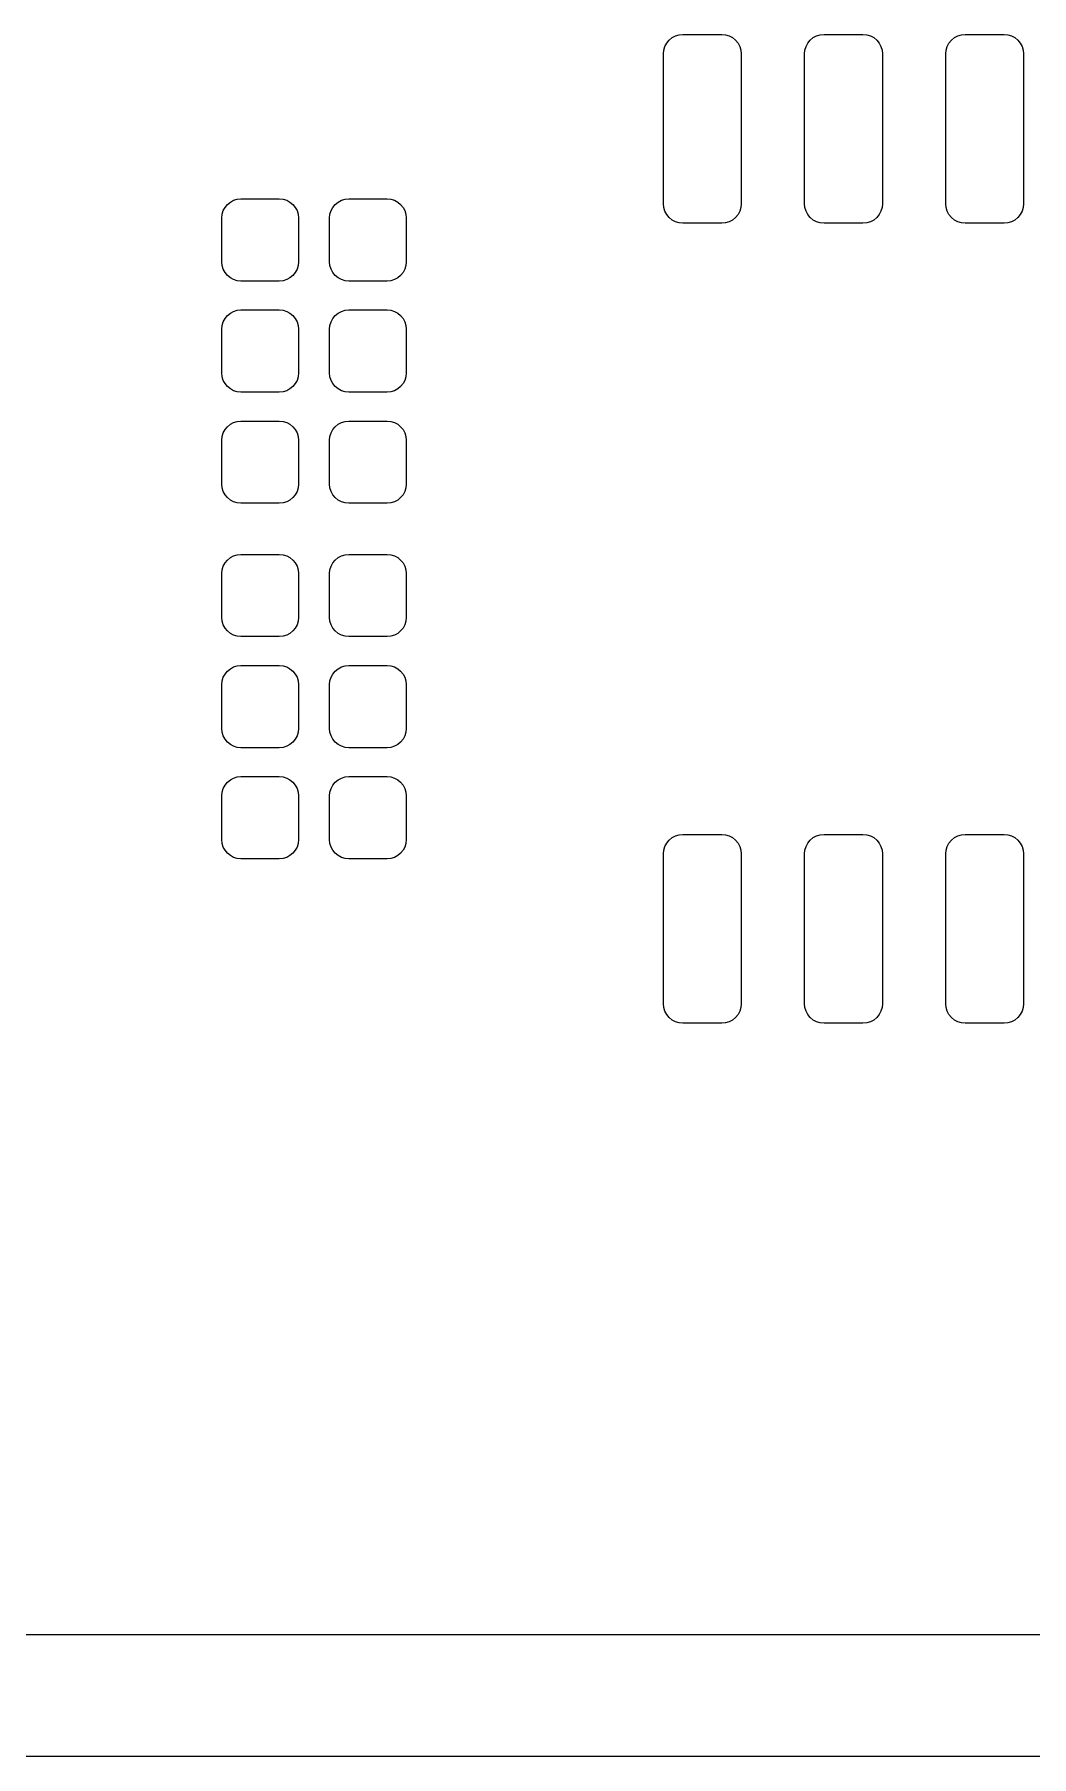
# Model space of a CAD drawing. Extents: x 112.9 to 189.1, y -124 to -78.
# Drawn here: x 136.28 to 145.26, y -120.05 to -104.55 of the extents above; entities that cross this region are included whole.
import ezdxf

# ---------------------------------------------------------------- set-up
doc = ezdxf.new("R2010")
doc.units = 0
doc.layers.add('BLACK', color=7, linetype='CONTINUOUS')

msp = doc.modelspace()

# ---------------------------------------------------------------- linework, layer by layer
at = {"layer": 'BLACK', "linetype": 'CONTINUOUS'}
for p, q in [((141.974, -104.628), (141.996, -104.601)), ((141.996, -104.601), (142.023, -104.579)), ((142.023, -104.579), (142.053, -104.563)), ((142.053, -104.563), (142.086, -104.553)), ((142.086, -104.553), (142.12, -104.55)), ((142.12, -104.55), (142.47, -104.55)), ((142.47, -104.55), (142.504, -104.553)), ((142.504, -104.553), (142.537, -104.563)), ((142.537, -104.563), (142.567, -104.579)), ((142.567, -104.579), (142.594, -104.601)), ((142.594, -104.601), (142.616, -104.628)), ((143.244, -104.628), (143.266, -104.601)), ((143.266, -104.601), (143.293, -104.579)), ((143.293, -104.579), (143.323, -104.563)), ((143.323, -104.563), (143.356, -104.553)), ((143.356, -104.553), (143.39, -104.55)), ((143.39, -104.55), (143.74, -104.55)), ((143.74, -104.55), (143.774, -104.553)), ((143.774, -104.553), (143.807, -104.563)), ((143.807, -104.563), (143.837, -104.579)), ((143.837, -104.579), (143.864, -104.601)), ((143.864, -104.601), (143.886, -104.628)), ((144.514, -104.628), (144.536, -104.601)), ((144.536, -104.601), (144.563, -104.579)), ((144.563, -104.579), (144.593, -104.563)), ((144.593, -104.563), (144.626, -104.553)), ((144.626, -104.553), (144.66, -104.55)), ((144.66, -104.55), (145.01, -104.55)), ((145.01, -104.55), (145.044, -104.553)), ((145.044, -104.553), (145.077, -104.563)), ((145.077, -104.563), (145.107, -104.579)), ((145.107, -104.579), (145.134, -104.601)), ((145.134, -104.601), (145.156, -104.628)), ((141.945, -104.725), (141.948, -104.691)), ((141.945, -106.075), (141.945, -104.725)), ((141.948, -104.691), (141.958, -104.658)), ((141.958, -104.658), (141.974, -104.628)), ((142.616, -104.628), (142.632, -104.658)), ((142.632, -104.658), (142.642, -104.691)), ((142.642, -104.691), (142.645, -104.725)), ((142.645, -104.725), (142.645, -106.075)), ((143.215, -104.725), (143.218, -104.691)), ((143.215, -106.075), (143.215, -104.725)), ((143.218, -104.691), (143.228, -104.658)), ((143.228, -104.658), (143.244, -104.628)), ((143.886, -104.628), (143.902, -104.658)), ((143.902, -104.658), (143.912, -104.691)), ((143.912, -104.691), (143.915, -104.725)), ((143.915, -104.725), (143.915, -106.075)), ((144.485, -104.725), (144.488, -104.691)), ((144.485, -106.075), (144.485, -104.725)), ((144.488, -104.691), (144.498, -104.658)), ((144.498, -104.658), (144.514, -104.628)), ((145.156, -104.628), (145.172, -104.658)), ((145.172, -104.658), (145.182, -104.691)), ((145.182, -104.691), (145.185, -104.725)), ((145.185, -104.725), (145.185, -106.075)), ((137.97, -106.203), (137.973, -106.169)), ((137.973, -106.169), (137.983, -106.136)), ((137.983, -106.136), (137.999, -106.107)), ((137.999, -106.107), (138.021, -106.081)), ((138.021, -106.081), (138.047, -106.059)), ((138.047, -106.059), (138.076, -106.043)), ((138.076, -106.043), (138.109, -106.033)), ((138.109, -106.033), (138.142, -106.03)), ((138.142, -106.03), (138.487, -106.03)), ((138.487, -106.03), (138.521, -106.033)), ((138.521, -106.033), (138.554, -106.043)), ((138.554, -106.043), (138.583, -106.059)), ((138.583, -106.059), (138.609, -106.081)), ((138.609, -106.081), (138.631, -106.107)), ((138.631, -106.107), (138.647, -106.136)), ((138.647, -106.136), (138.657, -106.169)), ((138.657, -106.169), (138.66, -106.203)), ((138.94, -106.203), (138.943, -106.169)), ((138.943, -106.169), (138.953, -106.136)), ((138.953, -106.136), (138.969, -106.107)), ((138.969, -106.107), (138.991, -106.081)), ((138.991, -106.081), (139.017, -106.059)), ((139.017, -106.059), (139.046, -106.043)), ((139.046, -106.043), (139.079, -106.033)), ((139.079, -106.033), (139.112, -106.03)), ((139.112, -106.03), (139.457, -106.03)), ((139.457, -106.03), (139.491, -106.033)), ((139.491, -106.033), (139.524, -106.043)), ((139.524, -106.043), (139.553, -106.059)), ((139.553, -106.059), (139.579, -106.081)), ((139.579, -106.081), (139.601, -106.107)), ((139.601, -106.107), (139.617, -106.136)), ((139.617, -106.136), (139.627, -106.169)), ((139.627, -106.169), (139.63, -106.203)), ((141.948, -106.109), (141.945, -106.075)), ((141.958, -106.142), (141.948, -106.109)), ((141.974, -106.172), (141.958, -106.142)), ((141.996, -106.199), (141.974, -106.172)), ((142.616, -106.172), (142.594, -106.199)), ((142.632, -106.142), (142.616, -106.172)), ((142.642, -106.109), (142.632, -106.142)), ((142.645, -106.075), (142.642, -106.109)), ((143.218, -106.109), (143.215, -106.075)), ((143.228, -106.142), (143.218, -106.109)), ((143.244, -106.172), (143.228, -106.142)), ((143.266, -106.199), (143.244, -106.172)), ((143.886, -106.172), (143.864, -106.199)), ((143.902, -106.142), (143.886, -106.172)), ((143.912, -106.109), (143.902, -106.142)), ((143.915, -106.075), (143.912, -106.109)), ((144.488, -106.109), (144.485, -106.075)), ((144.498, -106.142), (144.488, -106.109)), ((144.514, -106.172), (144.498, -106.142)), ((144.536, -106.199), (144.514, -106.172)), ((145.156, -106.172), (145.134, -106.199)), ((145.172, -106.142), (145.156, -106.172)), ((145.182, -106.109), (145.172, -106.142)), ((145.185, -106.075), (145.182, -106.109)), ((137.97, -106.597), (137.97, -106.203)), ((138.66, -106.203), (138.66, -106.597)), ((138.94, -106.597), (138.94, -106.203)), ((139.63, -106.203), (139.63, -106.597)), ((142.023, -106.221), (141.996, -106.199)), ((142.053, -106.237), (142.023, -106.221)), ((142.086, -106.247), (142.053, -106.237)), ((142.12, -106.25), (142.086, -106.247)), ((142.47, -106.25), (142.12, -106.25)), ((142.504, -106.247), (142.47, -106.25)), ((142.537, -106.237), (142.504, -106.247)), ((142.567, -106.221), (142.537, -106.237)), ((142.594, -106.199), (142.567, -106.221)), ((143.293, -106.221), (143.266, -106.199)), ((143.323, -106.237), (143.293, -106.221)), ((143.356, -106.247), (143.323, -106.237)), ((143.39, -106.25), (143.356, -106.247)), ((143.74, -106.25), (143.39, -106.25)), ((143.774, -106.247), (143.74, -106.25)), ((143.807, -106.237), (143.774, -106.247)), ((143.837, -106.221), (143.807, -106.237)), ((143.864, -106.199), (143.837, -106.221)), ((144.563, -106.221), (144.536, -106.199)), ((144.593, -106.237), (144.563, -106.221)), ((144.626, -106.247), (144.593, -106.237)), ((144.66, -106.25), (144.626, -106.247)), ((145.01, -106.25), (144.66, -106.25)), ((145.044, -106.247), (145.01, -106.25)), ((145.077, -106.237), (145.044, -106.247)), ((145.107, -106.221), (145.077, -106.237)), ((145.134, -106.199), (145.107, -106.221)), ((137.973, -106.631), (137.97, -106.597)), ((137.983, -106.664), (137.973, -106.631)), ((138.657, -106.631), (138.647, -106.664)), ((138.66, -106.597), (138.657, -106.631)), ((138.943, -106.631), (138.94, -106.597)), ((138.953, -106.664), (138.943, -106.631)), ((139.627, -106.631), (139.617, -106.664)), ((139.63, -106.597), (139.627, -106.631)), ((137.999, -106.693), (137.983, -106.664)), ((138.021, -106.719), (137.999, -106.693)), ((138.047, -106.741), (138.021, -106.719)), ((138.076, -106.757), (138.047, -106.741)), ((138.109, -106.767), (138.076, -106.757)), ((138.142, -106.77), (138.109, -106.767)), ((138.487, -106.77), (138.142, -106.77)), ((138.521, -106.767), (138.487, -106.77)), ((138.554, -106.757), (138.521, -106.767)), ((138.583, -106.741), (138.554, -106.757)), ((138.609, -106.719), (138.583, -106.741)), ((138.631, -106.693), (138.609, -106.719)), ((138.647, -106.664), (138.631, -106.693)), ((138.969, -106.693), (138.953, -106.664)), ((138.991, -106.719), (138.969, -106.693)), ((139.017, -106.741), (138.991, -106.719)), ((139.046, -106.757), (139.017, -106.741)), ((139.079, -106.767), (139.046, -106.757)), ((139.112, -106.77), (139.079, -106.767)), ((139.457, -106.77), (139.112, -106.77)), ((139.491, -106.767), (139.457, -106.77)), ((139.524, -106.757), (139.491, -106.767)), ((139.553, -106.741), (139.524, -106.757)), ((139.579, -106.719), (139.553, -106.741)), ((139.601, -106.693), (139.579, -106.719)), ((139.617, -106.664), (139.601, -106.693)), ((137.999, -107.107), (138.021, -107.081)), ((138.021, -107.081), (138.047, -107.059)), ((138.047, -107.059), (138.076, -107.043)), ((138.076, -107.043), (138.109, -107.033)), ((138.109, -107.033), (138.142, -107.03)), ((138.142, -107.03), (138.487, -107.03)), ((138.487, -107.03), (138.521, -107.033)), ((138.521, -107.033), (138.554, -107.043)), ((138.554, -107.043), (138.583, -107.059)), ((138.583, -107.059), (138.609, -107.081)), ((138.609, -107.081), (138.631, -107.107)), ((138.969, -107.107), (138.991, -107.081)), ((138.991, -107.081), (139.017, -107.059)), ((139.017, -107.059), (139.046, -107.043)), ((139.046, -107.043), (139.079, -107.033)), ((139.079, -107.033), (139.112, -107.03)), ((139.112, -107.03), (139.457, -107.03)), ((139.457, -107.03), (139.491, -107.033)), ((139.491, -107.033), (139.524, -107.043)), ((139.524, -107.043), (139.553, -107.059)), ((139.553, -107.059), (139.579, -107.081)), ((139.579, -107.081), (139.601, -107.107)), ((137.97, -107.203), (137.973, -107.169)), ((137.97, -107.597), (137.97, -107.203)), ((137.973, -107.169), (137.983, -107.136)), ((137.983, -107.136), (137.999, -107.107)), ((138.631, -107.107), (138.647, -107.136)), ((138.647, -107.136), (138.657, -107.169)), ((138.657, -107.169), (138.66, -107.203)), ((138.66, -107.203), (138.66, -107.597)), ((138.94, -107.203), (138.943, -107.169)), ((138.94, -107.597), (138.94, -107.203)), ((138.943, -107.169), (138.953, -107.136)), ((138.953, -107.136), (138.969, -107.107)), ((139.601, -107.107), (139.617, -107.136)), ((139.617, -107.136), (139.627, -107.169)), ((139.627, -107.169), (139.63, -107.203)), ((139.63, -107.203), (139.63, -107.597)), ((137.973, -107.631), (137.97, -107.597)), ((137.983, -107.664), (137.973, -107.631)), ((137.999, -107.693), (137.983, -107.664)), ((138.021, -107.719), (137.999, -107.693)), ((138.047, -107.741), (138.021, -107.719)), ((138.609, -107.719), (138.583, -107.741)), ((138.631, -107.693), (138.609, -107.719)), ((138.647, -107.664), (138.631, -107.693)), ((138.657, -107.631), (138.647, -107.664)), ((138.66, -107.597), (138.657, -107.631)), ((138.943, -107.631), (138.94, -107.597)), ((138.953, -107.664), (138.943, -107.631)), ((138.969, -107.693), (138.953, -107.664)), ((138.991, -107.719), (138.969, -107.693)), ((139.017, -107.741), (138.991, -107.719)), ((139.579, -107.719), (139.553, -107.741)), ((139.601, -107.693), (139.579, -107.719)), ((139.617, -107.664), (139.601, -107.693)), ((139.627, -107.631), (139.617, -107.664)), ((139.63, -107.597), (139.627, -107.631)), ((138.076, -107.757), (138.047, -107.741)), ((138.109, -107.767), (138.076, -107.757)), ((138.142, -107.77), (138.109, -107.767)), ((138.487, -107.77), (138.142, -107.77)), ((138.521, -107.767), (138.487, -107.77)), ((138.554, -107.757), (138.521, -107.767)), ((138.583, -107.741), (138.554, -107.757)), ((139.046, -107.757), (139.017, -107.741)), ((139.079, -107.767), (139.046, -107.757)), ((139.112, -107.77), (139.079, -107.767)), ((139.457, -107.77), (139.112, -107.77)), ((139.491, -107.767), (139.457, -107.77)), ((139.524, -107.757), (139.491, -107.767)), ((139.553, -107.741), (139.524, -107.757)), ((138.076, -108.043), (138.109, -108.033)), ((138.109, -108.033), (138.142, -108.03)), ((138.142, -108.03), (138.487, -108.03)), ((138.487, -108.03), (138.521, -108.033)), ((138.521, -108.033), (138.554, -108.043)), ((139.046, -108.043), (139.079, -108.033)), ((139.079, -108.033), (139.112, -108.03)), ((139.112, -108.03), (139.457, -108.03)), ((139.457, -108.03), (139.491, -108.033)), ((139.491, -108.033), (139.524, -108.043)), ((137.97, -108.203), (137.973, -108.169)), ((137.973, -108.169), (137.983, -108.136)), ((137.983, -108.136), (137.999, -108.107)), ((137.999, -108.107), (138.021, -108.081)), ((138.021, -108.081), (138.047, -108.059)), ((138.047, -108.059), (138.076, -108.043)), ((138.554, -108.043), (138.583, -108.059)), ((138.583, -108.059), (138.609, -108.081)), ((138.609, -108.081), (138.631, -108.107)), ((138.631, -108.107), (138.647, -108.136)), ((138.647, -108.136), (138.657, -108.169)), ((138.657, -108.169), (138.66, -108.203)), ((138.94, -108.203), (138.943, -108.169)), ((138.943, -108.169), (138.953, -108.136)), ((138.953, -108.136), (138.969, -108.107)), ((138.969, -108.107), (138.991, -108.081)), ((138.991, -108.081), (139.017, -108.059)), ((139.017, -108.059), (139.046, -108.043)), ((139.524, -108.043), (139.553, -108.059)), ((139.553, -108.059), (139.579, -108.081)), ((139.579, -108.081), (139.601, -108.107)), ((139.601, -108.107), (139.617, -108.136)), ((139.617, -108.136), (139.627, -108.169)), ((139.627, -108.169), (139.63, -108.203)), ((137.97, -108.597), (137.97, -108.203)), ((138.66, -108.203), (138.66, -108.597)), ((138.94, -108.597), (138.94, -108.203)), ((139.63, -108.203), (139.63, -108.597)), ((137.973, -108.631), (137.97, -108.597)), ((137.983, -108.664), (137.973, -108.631)), ((138.657, -108.631), (138.647, -108.664)), ((138.66, -108.597), (138.657, -108.631)), ((138.943, -108.631), (138.94, -108.597)), ((138.953, -108.664), (138.943, -108.631)), ((139.627, -108.631), (139.617, -108.664)), ((139.63, -108.597), (139.627, -108.631)), ((137.999, -108.693), (137.983, -108.664)), ((138.021, -108.719), (137.999, -108.693)), ((138.047, -108.741), (138.021, -108.719)), ((138.076, -108.757), (138.047, -108.741)), ((138.109, -108.767), (138.076, -108.757)), ((138.142, -108.77), (138.109, -108.767)), ((138.487, -108.77), (138.142, -108.77)), ((138.521, -108.767), (138.487, -108.77)), ((138.554, -108.757), (138.521, -108.767)), ((138.583, -108.741), (138.554, -108.757)), ((138.609, -108.719), (138.583, -108.741)), ((138.631, -108.693), (138.609, -108.719)), ((138.647, -108.664), (138.631, -108.693)), ((138.969, -108.693), (138.953, -108.664)), ((138.991, -108.719), (138.969, -108.693)), ((139.017, -108.741), (138.991, -108.719)), ((139.046, -108.757), (139.017, -108.741)), ((139.079, -108.767), (139.046, -108.757)), ((139.112, -108.77), (139.079, -108.767)), ((139.457, -108.77), (139.112, -108.77)), ((139.491, -108.767), (139.457, -108.77)), ((139.524, -108.757), (139.491, -108.767)), ((139.553, -108.741), (139.524, -108.757)), ((139.579, -108.719), (139.553, -108.741)), ((139.601, -108.693), (139.579, -108.719)), ((139.617, -108.664), (139.601, -108.693)), ((138.021, -109.281), (138.047, -109.259)), ((138.047, -109.259), (138.076, -109.243)), ((138.076, -109.243), (138.109, -109.233)), ((138.109, -109.233), (138.142, -109.23)), ((138.142, -109.23), (138.487, -109.23)), ((138.487, -109.23), (138.521, -109.233)), ((138.521, -109.233), (138.554, -109.243)), ((138.554, -109.243), (138.583, -109.259)), ((138.583, -109.259), (138.609, -109.281)), ((138.991, -109.281), (139.017, -109.259)), ((139.017, -109.259), (139.046, -109.243)), ((139.046, -109.243), (139.079, -109.233)), ((139.079, -109.233), (139.112, -109.23)), ((139.112, -109.23), (139.457, -109.23)), ((139.457, -109.23), (139.491, -109.233)), ((139.491, -109.233), (139.524, -109.243)), ((139.524, -109.243), (139.553, -109.259)), ((139.553, -109.259), (139.579, -109.281)), ((137.97, -109.402), (137.973, -109.369)), ((137.97, -109.797), (137.97, -109.402)), ((137.973, -109.369), (137.983, -109.336)), ((137.983, -109.336), (137.999, -109.307)), ((137.999, -109.307), (138.021, -109.281)), ((138.609, -109.281), (138.631, -109.307)), ((138.631, -109.307), (138.647, -109.336)), ((138.647, -109.336), (138.657, -109.369)), ((138.657, -109.369), (138.66, -109.402)), ((138.66, -109.402), (138.66, -109.797)), ((138.94, -109.402), (138.943, -109.369)), ((138.94, -109.797), (138.94, -109.402)), ((138.943, -109.369), (138.953, -109.336)), ((138.953, -109.336), (138.969, -109.307)), ((138.969, -109.307), (138.991, -109.281)), ((139.579, -109.281), (139.601, -109.307)), ((139.601, -109.307), (139.617, -109.336)), ((139.617, -109.336), (139.627, -109.369)), ((139.627, -109.369), (139.63, -109.402)), ((139.63, -109.402), (139.63, -109.797)), ((137.973, -109.831), (137.97, -109.797)), ((137.983, -109.864), (137.973, -109.831)), ((137.999, -109.893), (137.983, -109.864)), ((138.021, -109.919), (137.999, -109.893)), ((138.631, -109.893), (138.609, -109.919)), ((138.647, -109.864), (138.631, -109.893)), ((138.657, -109.831), (138.647, -109.864)), ((138.66, -109.797), (138.657, -109.831)), ((138.943, -109.831), (138.94, -109.797)), ((138.953, -109.864), (138.943, -109.831)), ((138.969, -109.893), (138.953, -109.864)), ((138.991, -109.919), (138.969, -109.893)), ((139.601, -109.893), (139.579, -109.919)), ((139.617, -109.864), (139.601, -109.893)), ((139.627, -109.831), (139.617, -109.864)), ((139.63, -109.797), (139.627, -109.831)), ((138.047, -109.941), (138.021, -109.919)), ((138.076, -109.957), (138.047, -109.941)), ((138.109, -109.967), (138.076, -109.957)), ((138.142, -109.97), (138.109, -109.967)), ((138.487, -109.97), (138.142, -109.97)), ((138.521, -109.967), (138.487, -109.97)), ((138.554, -109.957), (138.521, -109.967)), ((138.583, -109.941), (138.554, -109.957)), ((138.609, -109.919), (138.583, -109.941)), ((139.017, -109.941), (138.991, -109.919)), ((139.046, -109.957), (139.017, -109.941)), ((139.079, -109.967), (139.046, -109.957)), ((139.112, -109.97), (139.079, -109.967)), ((139.457, -109.97), (139.112, -109.97)), ((139.491, -109.967), (139.457, -109.97)), ((139.524, -109.957), (139.491, -109.967)), ((139.553, -109.941), (139.524, -109.957)), ((139.579, -109.919), (139.553, -109.941)), ((137.973, -110.369), (137.983, -110.336)), ((137.983, -110.336), (137.999, -110.307)), ((137.999, -110.307), (138.021, -110.281)), ((138.021, -110.281), (138.047, -110.259)), ((138.047, -110.259), (138.076, -110.243)), ((138.076, -110.243), (138.109, -110.233)), ((138.109, -110.233), (138.142, -110.23)), ((138.142, -110.23), (138.487, -110.23)), ((138.487, -110.23), (138.521, -110.233)), ((138.521, -110.233), (138.554, -110.243)), ((138.554, -110.243), (138.583, -110.259)), ((138.583, -110.259), (138.609, -110.281)), ((138.609, -110.281), (138.631, -110.307)), ((138.631, -110.307), (138.647, -110.336)), ((138.647, -110.336), (138.657, -110.369)), ((138.943, -110.369), (138.953, -110.336)), ((138.953, -110.336), (138.969, -110.307)), ((138.969, -110.307), (138.991, -110.281)), ((138.991, -110.281), (139.017, -110.259)), ((139.017, -110.259), (139.046, -110.243)), ((139.046, -110.243), (139.079, -110.233)), ((139.079, -110.233), (139.112, -110.23)), ((139.112, -110.23), (139.457, -110.23)), ((139.457, -110.23), (139.491, -110.233)), ((139.491, -110.233), (139.524, -110.243)), ((139.524, -110.243), (139.553, -110.259)), ((139.553, -110.259), (139.579, -110.281)), ((139.579, -110.281), (139.601, -110.307)), ((139.601, -110.307), (139.617, -110.336)), ((139.617, -110.336), (139.627, -110.369)), ((137.97, -110.402), (137.973, -110.369)), ((137.97, -110.797), (137.97, -110.402)), ((138.657, -110.369), (138.66, -110.402)), ((138.66, -110.402), (138.66, -110.797)), ((138.94, -110.402), (138.943, -110.369)), ((138.94, -110.797), (138.94, -110.402)), ((139.627, -110.369), (139.63, -110.402)), ((139.63, -110.402), (139.63, -110.797)), ((137.973, -110.831), (137.97, -110.797)), ((138.66, -110.797), (138.657, -110.831)), ((138.943, -110.831), (138.94, -110.797)), ((139.63, -110.797), (139.627, -110.831)), ((137.983, -110.864), (137.973, -110.831)), ((137.999, -110.893), (137.983, -110.864)), ((138.021, -110.919), (137.999, -110.893)), ((138.047, -110.941), (138.021, -110.919)), ((138.076, -110.957), (138.047, -110.941)), ((138.109, -110.967), (138.076, -110.957)), ((138.142, -110.97), (138.109, -110.967)), ((138.487, -110.97), (138.142, -110.97)), ((138.521, -110.967), (138.487, -110.97)), ((138.554, -110.957), (138.521, -110.967)), ((138.583, -110.941), (138.554, -110.957)), ((138.609, -110.919), (138.583, -110.941)), ((138.631, -110.893), (138.609, -110.919)), ((138.647, -110.864), (138.631, -110.893)), ((138.657, -110.831), (138.647, -110.864)), ((138.953, -110.864), (138.943, -110.831)), ((138.969, -110.893), (138.953, -110.864)), ((138.991, -110.919), (138.969, -110.893)), ((139.017, -110.941), (138.991, -110.919)), ((139.046, -110.957), (139.017, -110.941)), ((139.079, -110.967), (139.046, -110.957)), ((139.112, -110.97), (139.079, -110.967)), ((139.457, -110.97), (139.112, -110.97)), ((139.491, -110.967), (139.457, -110.97)), ((139.524, -110.957), (139.491, -110.967)), ((139.553, -110.941), (139.524, -110.957)), ((139.579, -110.919), (139.553, -110.941)), ((139.601, -110.893), (139.579, -110.919)), ((139.617, -110.864), (139.601, -110.893)), ((139.627, -110.831), (139.617, -110.864)), ((137.999, -111.307), (138.021, -111.281)), ((138.021, -111.281), (138.047, -111.259)), ((138.047, -111.259), (138.076, -111.243)), ((138.076, -111.243), (138.109, -111.233)), ((138.109, -111.233), (138.142, -111.23)), ((138.142, -111.23), (138.487, -111.23)), ((138.487, -111.23), (138.521, -111.233)), ((138.521, -111.233), (138.554, -111.243)), ((138.554, -111.243), (138.583, -111.259)), ((138.583, -111.259), (138.609, -111.281)), ((138.609, -111.281), (138.631, -111.307)), ((138.969, -111.307), (138.991, -111.281)), ((138.991, -111.281), (139.017, -111.259)), ((139.017, -111.259), (139.046, -111.243)), ((139.046, -111.243), (139.079, -111.233)), ((139.079, -111.233), (139.112, -111.23)), ((139.112, -111.23), (139.457, -111.23)), ((139.457, -111.23), (139.491, -111.233)), ((139.491, -111.233), (139.524, -111.243)), ((139.524, -111.243), (139.553, -111.259)), ((139.553, -111.259), (139.579, -111.281)), ((139.579, -111.281), (139.601, -111.307)), ((137.97, -111.402), (137.973, -111.369)), ((137.97, -111.797), (137.97, -111.402)), ((137.973, -111.369), (137.983, -111.336)), ((137.983, -111.336), (137.999, -111.307)), ((138.631, -111.307), (138.647, -111.336)), ((138.647, -111.336), (138.657, -111.369)), ((138.657, -111.369), (138.66, -111.402)), ((138.66, -111.402), (138.66, -111.797)), ((138.94, -111.402), (138.943, -111.369)), ((138.94, -111.797), (138.94, -111.402)), ((138.943, -111.369), (138.953, -111.336)), ((138.953, -111.336), (138.969, -111.307)), ((139.601, -111.307), (139.617, -111.336)), ((139.617, -111.336), (139.627, -111.369)), ((139.627, -111.369), (139.63, -111.402)), ((139.63, -111.402), (139.63, -111.797)), ((142.053, -111.763), (142.086, -111.753)), ((142.086, -111.753), (142.12, -111.75)), ((142.12, -111.75), (142.47, -111.75)), ((142.47, -111.75), (142.504, -111.753)), ((142.504, -111.753), (142.537, -111.763)), ((143.323, -111.763), (143.356, -111.753)), ((143.356, -111.753), (143.39, -111.75)), ((143.39, -111.75), (143.74, -111.75)), ((143.74, -111.75), (143.774, -111.753)), ((143.774, -111.753), (143.807, -111.763)), ((144.593, -111.763), (144.626, -111.753)), ((144.626, -111.753), (144.66, -111.75)), ((144.66, -111.75), (145.01, -111.75)), ((145.01, -111.75), (145.044, -111.753)), ((145.044, -111.753), (145.077, -111.763)), ((137.973, -111.831), (137.97, -111.797)), ((137.983, -111.864), (137.973, -111.831)), ((137.999, -111.893), (137.983, -111.864)), ((138.021, -111.919), (137.999, -111.893)), ((138.631, -111.893), (138.609, -111.919)), ((138.647, -111.864), (138.631, -111.893)), ((138.657, -111.831), (138.647, -111.864)), ((138.66, -111.797), (138.657, -111.831)), ((138.943, -111.831), (138.94, -111.797)), ((138.953, -111.864), (138.943, -111.831)), ((138.969, -111.893), (138.953, -111.864)), ((138.991, -111.919), (138.969, -111.893)), ((139.601, -111.893), (139.579, -111.919)), ((139.617, -111.864), (139.601, -111.893)), ((139.627, -111.831), (139.617, -111.864)), ((139.63, -111.797), (139.627, -111.831)), ((141.945, -111.925), (141.948, -111.891)), ((141.948, -111.891), (141.958, -111.858)), ((141.958, -111.858), (141.974, -111.828)), ((141.974, -111.828), (141.996, -111.801)), ((141.996, -111.801), (142.023, -111.779)), ((142.023, -111.779), (142.053, -111.763)), ((142.537, -111.763), (142.567, -111.779)), ((142.567, -111.779), (142.594, -111.801)), ((142.594, -111.801), (142.616, -111.828)), ((142.616, -111.828), (142.632, -111.858)), ((142.632, -111.858), (142.642, -111.891)), ((142.642, -111.891), (142.645, -111.925)), ((143.215, -111.925), (143.218, -111.891)), ((143.218, -111.891), (143.228, -111.858)), ((143.228, -111.858), (143.244, -111.828)), ((143.244, -111.828), (143.266, -111.801)), ((143.266, -111.801), (143.293, -111.779)), ((143.293, -111.779), (143.323, -111.763)), ((143.807, -111.763), (143.837, -111.779)), ((143.837, -111.779), (143.864, -111.801)), ((143.864, -111.801), (143.886, -111.828)), ((143.886, -111.828), (143.902, -111.858)), ((143.902, -111.858), (143.912, -111.891)), ((143.912, -111.891), (143.915, -111.925)), ((144.485, -111.925), (144.488, -111.891)), ((144.488, -111.891), (144.498, -111.858)), ((144.498, -111.858), (144.514, -111.828)), ((144.514, -111.828), (144.536, -111.801)), ((144.536, -111.801), (144.563, -111.779)), ((144.563, -111.779), (144.593, -111.763)), ((145.077, -111.763), (145.107, -111.779)), ((145.107, -111.779), (145.134, -111.801)), ((145.134, -111.801), (145.156, -111.828)), ((145.156, -111.828), (145.172, -111.858)), ((145.172, -111.858), (145.182, -111.891)), ((145.182, -111.891), (145.185, -111.925)), ((138.047, -111.941), (138.021, -111.919)), ((138.076, -111.957), (138.047, -111.941)), ((138.109, -111.967), (138.076, -111.957)), ((138.142, -111.97), (138.109, -111.967)), ((138.487, -111.97), (138.142, -111.97)), ((138.521, -111.967), (138.487, -111.97)), ((138.554, -111.957), (138.521, -111.967)), ((138.583, -111.941), (138.554, -111.957)), ((138.609, -111.919), (138.583, -111.941)), ((139.017, -111.941), (138.991, -111.919)), ((139.046, -111.957), (139.017, -111.941)), ((139.079, -111.967), (139.046, -111.957)), ((139.112, -111.97), (139.079, -111.967)), ((139.457, -111.97), (139.112, -111.97)), ((139.491, -111.967), (139.457, -111.97)), ((139.524, -111.957), (139.491, -111.967)), ((139.553, -111.941), (139.524, -111.957)), ((139.579, -111.919), (139.553, -111.941)), ((141.945, -113.275), (141.945, -111.925)), ((142.645, -111.925), (142.645, -113.275)), ((143.215, -113.275), (143.215, -111.925)), ((143.915, -111.925), (143.915, -113.275)), ((144.485, -113.275), (144.485, -111.925)), ((145.185, -111.925), (145.185, -113.275)), ((141.948, -113.309), (141.945, -113.275)), ((142.645, -113.275), (142.642, -113.309)), ((143.218, -113.309), (143.215, -113.275)), ((143.915, -113.275), (143.912, -113.309)), ((144.488, -113.309), (144.485, -113.275)), ((145.185, -113.275), (145.182, -113.309)), ((141.958, -113.342), (141.948, -113.309)), ((141.974, -113.372), (141.958, -113.342)), ((141.996, -113.399), (141.974, -113.372)), ((142.023, -113.421), (141.996, -113.399)), ((142.053, -113.437), (142.023, -113.421)), ((142.086, -113.447), (142.053, -113.437)), ((142.12, -113.45), (142.086, -113.447)), ((142.47, -113.45), (142.12, -113.45)), ((142.504, -113.447), (142.47, -113.45)), ((142.537, -113.437), (142.504, -113.447)), ((142.567, -113.421), (142.537, -113.437)), ((142.594, -113.399), (142.567, -113.421)), ((142.616, -113.372), (142.594, -113.399)), ((142.632, -113.342), (142.616, -113.372)), ((142.642, -113.309), (142.632, -113.342)), ((143.228, -113.342), (143.218, -113.309)), ((143.244, -113.372), (143.228, -113.342)), ((143.266, -113.399), (143.244, -113.372)), ((143.293, -113.421), (143.266, -113.399)), ((143.323, -113.437), (143.293, -113.421)), ((143.356, -113.447), (143.323, -113.437)), ((143.39, -113.45), (143.356, -113.447)), ((143.74, -113.45), (143.39, -113.45)), ((143.774, -113.447), (143.74, -113.45)), ((143.807, -113.437), (143.774, -113.447)), ((143.837, -113.421), (143.807, -113.437)), ((143.864, -113.399), (143.837, -113.421)), ((143.886, -113.372), (143.864, -113.399)), ((143.902, -113.342), (143.886, -113.372)), ((143.912, -113.309), (143.902, -113.342)), ((144.498, -113.342), (144.488, -113.309)), ((144.514, -113.372), (144.498, -113.342)), ((144.536, -113.399), (144.514, -113.372)), ((144.563, -113.421), (144.536, -113.399)), ((144.593, -113.437), (144.563, -113.421)), ((144.626, -113.447), (144.593, -113.437)), ((144.66, -113.45), (144.626, -113.447)), ((145.01, -113.45), (144.66, -113.45)), ((145.044, -113.447), (145.01, -113.45)), ((145.077, -113.437), (145.044, -113.447)), ((145.107, -113.421), (145.077, -113.437)), ((145.134, -113.399), (145.107, -113.421)), ((145.156, -113.372), (145.134, -113.399)), ((145.172, -113.342), (145.156, -113.372)), ((145.182, -113.309), (145.172, -113.342)), ((125, -118.95), (177, -118.95)), ((176.979, -120.05), (125.021, -120.05))]:
    msp.add_line(p, q, dxfattribs=at)

doc.saveas('drawing.dxf')
